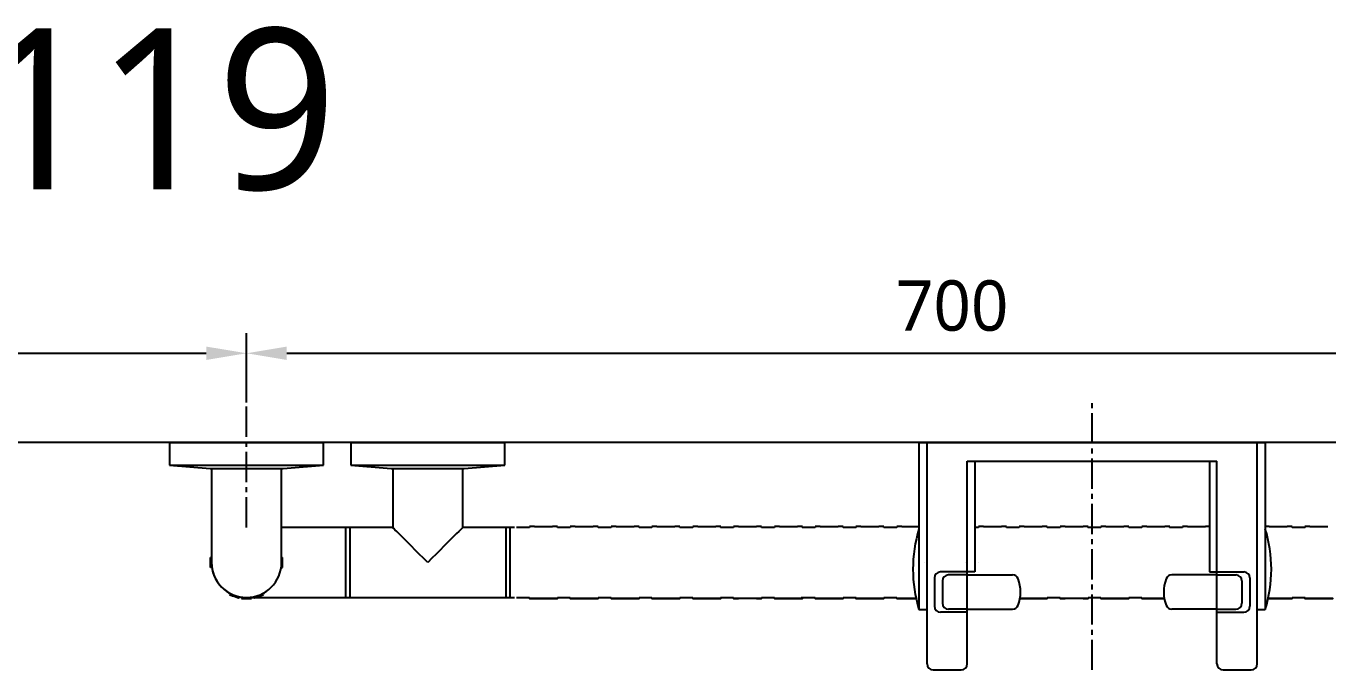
# Model space of a CAD drawing. Extents: x 3814 to 6583, y -1052 to 2311.
# Drawn here: x 4166 to 4813, y 1991 to 2311 of the extents above; entities that cross this region are included whole.
import ezdxf

# ---------------------------------------------------------------- set-up
doc = ezdxf.new("R2010")
doc.units = 0
doc.header["$LTSCALE"] = 20
doc.header["$MEASUREMENT"] = 0
doc.linetypes.add('CENTER2', pattern=[1.125, 0.75, -0.125, 0.125, -0.125])
doc.layers.get('0').update_dxf_attribs({"linetype": 'CONTINUOUS'})
doc.layers.get('DEFPOINTS').update_dxf_attribs({"linetype": 'CONTINUOUS'})
for name, color, linetype in [('1', 1, 'CONTINUOUS'), ('3', 3, 'CONTINUOUS'), ('4', 4, 'CONTINUOUS'), ('6', 6, 'CONTINUOUS')]:
    doc.layers.add(name, color=color, linetype=linetype)
doc.styles.add('GHS', font='iso.shx', dxfattribs={"bigfont": 'whgtxt.shx'})
doc.styles.get("Standard").update_dxf_attribs({"font": 'NanumGothic.ttf'})
doc.dimstyles.get("Standard").update_dxf_attribs({"dimtxt": 2.5, "dimasz": 2, "dimexe": 2, "dimexo": 1, "dimgap": 1.5, "dimtad": 1, "dimdec": 0, "dimlfac": 10, "dimrnd": 0.5, "dimzin": 0, "dimdsep": 46, "dimtxsty": 'Standard', "dimcen": 0, "dimclrt": 2, "dimadec": 0, "dimazin": 0, "dimtfac": 1, "dimtdec": 0, "dimtmove": 0, "dimatfit": 3, "dimfxl": 0, "dimtolj": 1, "dimtzin": 0, "dimarcsym": 0})

# ---------------------------------------------------------------- blocks, each defined once
blk = doc.blocks.new('*D132')
at = {"layer": '3', "color": 3, "lineweight": -2}
for p, q in [((3976, 2104.23), (3976, 2158.5)), ((4276, 2123.99), (4276, 2158.5)), ((3996, 2148.5), (4256, 2148.5))]:
    blk.add_line(p, q, dxfattribs=at)
at = {"layer": '3', "color": 3}
for points in [[(3996, 2151.83), (3996, 2145.17), (3976, 2148.5)], [(4256, 2151.83), (4256, 2145.17), (4276, 2148.5)]]:
    blk.add_solid(points, dxfattribs=at)
at = {"layer": 'DEFPOINTS', "color": 0}
for p in [(4276, 2148.5), (4276, 2123.99), (3976, 2104.23)]:
    blk.add_point(p, dxfattribs=at)
at = {"layer": '3', "color": 2, "insert": (4126, 2172.13), "char_height": 25, "attachment_point": 5}
blk.add_mtext('\\A1;300', dxfattribs=at)
blk = doc.blocks.new('*D133')
at = {"layer": '3', "color": 3, "lineweight": -2}
for p, q in [((4276, 2123.99), (4276, 2158.5)), ((4976.97, 2123.99), (4976.97, 2158.5)), ((4296, 2148.5), (4956.97, 2148.5))]:
    blk.add_line(p, q, dxfattribs=at)
at = {"layer": '3', "color": 3}
for points in [[(4296, 2151.83), (4296, 2145.17), (4276, 2148.5)], [(4956.97, 2151.83), (4956.97, 2145.17), (4976.97, 2148.5)]]:
    blk.add_solid(points, dxfattribs=at)
at = {"layer": 'DEFPOINTS', "color": 0}
for p in [(4976.97, 2148.5), (4276, 2123.99), (4976.97, 2123.99)]:
    blk.add_point(p, dxfattribs=at)
at = {"layer": '3', "color": 2, "insert": (4626.49, 2172.02), "char_height": 25, "attachment_point": 5}
blk.add_mtext('\\A1;700', dxfattribs=at)

msp = doc.modelspace()

# ---------------------------------------------------------------- linework, layer by layer
at = {"color": 5, "linetype": 'Continuous', "lineweight": 25}
for p, q in [((4237.74062, 2104.22805), (4237.74062, 2092.91406)), ((4237.74062, 2104.22805), (4314.25937, 2104.22805)), ((4314.25937, 2092.91406), (4314.25937, 2104.22805)), ((4327.73463, 2104.22805), (4327.73463, 2092.91406)), ((4327.73463, 2104.22805), (4404.25337, 2104.22805)), ((4404.25337, 2092.91406), (4404.25337, 2104.22805)), ((4237.74062, 2092.91406), (4257.86406, 2091.3093)), ((4237.74062, 2092.91406), (4314.25937, 2092.91406)), ((4257.86406, 2091.3093), (4294.13594, 2091.3093)), ((4258.60937, 2091.3093), (4258.60937, 2069.4468)), ((4293.39062, 2069.4468), (4293.39062, 2091.3093)), ((4294.13594, 2091.3093), (4314.25937, 2092.91406)), ((4327.73463, 2092.91406), (4347.85806, 2091.3093)), ((4327.73463, 2092.91406), (4404.25337, 2092.91406)), ((4347.85806, 2091.3093), (4384.12994, 2091.3093)), ((4348.60337, 2091.3093), (4348.60337, 2061.99367)), ((4383.38462, 2061.99367), (4383.38462, 2091.3093)), ((4384.12994, 2091.3093), (4404.25337, 2092.91406)), ((4258.60937, 2069.4468), (4258.60937, 2044.60305)), ((4293.39062, 2044.60305), (4293.39062, 2069.4468)), ((4300.84375, 2061.99367), (4293.39062, 2061.99367)), ((4331.65, 2061.99367), (4300.84375, 2061.99367)), ((4325.25025, 2061.99367), (4323.23173, 2061.99367)), ((4327.23774, 2061.99367), (4325.25025, 2061.99367)), ((4325.25025, 2027.21242), (4325.25025, 2061.99367)), ((4348.60337, 2061.99367), (4327.23774, 2061.99367)), ((4327.23774, 2061.99367), (4327.23774, 2044.60305)), ((4327.23774, 2061.99367), (4327.23774, 2027.21242)), ((4404.75025, 2061.99367), (4383.38462, 2061.99367)), ((4406.73776, 2061.99367), (4404.75025, 2061.99367)), ((4404.75025, 2061.99367), (4404.75025, 2044.60305)), ((4404.75025, 2061.99367), (4404.75025, 2027.21242)), ((4409.15241, 2061.99367), (4406.73776, 2061.99367)), ((4406.73776, 2061.99367), (4406.73776, 2027.21242)), ((4416.54164, 2061.99367), (4410.11945, 2061.99367)), ((4416.51625, 2062.49026), (4416.51625, 2061.989)), ((4419.00062, 2062.5045), (4427.94437, 2062.5045)), ((4436.81413, 2061.99367), (4430.39195, 2061.99367)), ((4430.42875, 2061.989), (4430.42875, 2062.49026)), ((4436.78875, 2062.49026), (4436.78875, 2061.989)), ((4439.27312, 2062.5045), (4448.21687, 2062.5045)), ((4457.08663, 2061.99367), (4450.66444, 2061.99367)), ((4450.70125, 2061.989), (4450.70125, 2062.49026)), ((4457.06125, 2062.49026), (4457.06125, 2061.989)), ((4459.54563, 2062.5045), (4468.48938, 2062.5045)), ((4477.35914, 2061.99367), (4470.93694, 2061.99367)), ((4470.97375, 2061.989), (4470.97375, 2062.49026)), ((4477.33374, 2062.49026), (4477.33374, 2061.989)), ((4479.81813, 2062.5045), (4488.76187, 2062.5045)), ((4497.63164, 2061.99367), (4491.20944, 2061.99367)), ((4491.24625, 2061.989), (4491.24625, 2062.49026)), ((4497.60624, 2062.49026), (4497.60624, 2061.989)), ((4500.09062, 2062.5045), (4509.03437, 2062.5045)), ((4517.90413, 2061.99367), (4511.48194, 2061.99367)), ((4511.51874, 2061.989), (4511.51874, 2062.49026)), ((4517.87875, 2062.49026), (4517.87875, 2061.989)), ((4520.36312, 2062.5045), (4529.30687, 2062.5045)), ((4538.17663, 2061.99367), (4531.75445, 2061.99367)), ((4531.79124, 2061.989), (4531.79124, 2062.49026)), ((4538.15125, 2062.49026), (4538.15125, 2061.989)), ((4540.63562, 2062.5045), (4549.57937, 2062.5045)), ((4558.44913, 2061.99367), (4552.02695, 2061.99367)), ((4552.06375, 2061.989), (4552.06375, 2062.49026)), ((4558.42375, 2062.49026), (4558.42375, 2061.989)), ((4560.90812, 2062.5045), (4569.85188, 2062.5045)), ((4578.72163, 2061.99367), (4572.29945, 2061.99367)), ((4572.33625, 2061.989), (4572.33625, 2062.49026)), ((4578.69625, 2062.49026), (4578.69625, 2061.989)), ((4581.18063, 2062.5045), (4590.12438, 2062.5045)), ((4598.99412, 2061.99367), (4592.57194, 2061.99367)), ((4592.60875, 2061.989), (4592.60875, 2062.49026)), ((4598.96874, 2062.49026), (4598.96874, 2061.989)), ((4601.45311, 2062.5045), (4610, 2062.5045)), ((4639.53913, 2061.99367), (4637.77251, 2061.99367)), ((4639.51375, 2062.49026), (4639.51375, 2061.989)), ((4641.99812, 2062.5045), (4650.94187, 2062.5045)), ((4659.81164, 2061.99367), (4653.38943, 2061.99367)), ((4653.42624, 2061.989), (4653.42624, 2062.49026)), ((4659.78623, 2062.49026), (4659.78623, 2061.989)), ((4662.27064, 2062.5045), (4671.21436, 2062.5045)), ((4680.08413, 2061.99367), (4673.66195, 2061.99367)), ((4673.69873, 2061.989), (4673.69873, 2062.49026)), ((4680.05875, 2062.49026), (4680.05875, 2061.989)), ((4682.54312, 2062.5045), (4691.48688, 2062.5045)), ((4700.35662, 2061.99367), (4693.93444, 2061.99367)), ((4693.97125, 2061.989), (4693.97125, 2062.49026)), ((4700.33124, 2062.49026), (4700.33124, 2061.989)), ((4702.81561, 2062.5045), (4711.75937, 2062.5045)), ((4720.62914, 2061.99367), (4714.20695, 2061.99367)), ((4714.24374, 2061.989), (4714.24374, 2062.49026)), ((4720.60376, 2062.49026), (4720.60376, 2061.989)), ((4723.08813, 2062.5045), (4732.03188, 2062.5045)), ((4740.90163, 2061.99367), (4734.47944, 2061.99367)), ((4734.51626, 2061.989), (4734.51626, 2062.49026)), ((4740.87624, 2062.49026), (4740.87624, 2061.989)), ((4743.36062, 2062.5045), (4752.30437, 2062.5045)), ((4783.90562, 2062.5045), (4792.84938, 2062.5045)), ((4801.71915, 2061.99367), (4795.29694, 2061.99367)), ((4795.33375, 2061.989), (4795.33375, 2062.49026)), ((4801.69374, 2062.49026), (4801.69374, 2061.989)), ((4804.17811, 2062.5045), (4813.12186, 2062.5045)), ((4258.11604, 2047.08616), (4258.11232, 2047.08616)), ((4258.60937, 2047.11232), (4258.11607, 2047.11303)), ((4293.39062, 2047.08865), (4293.88732, 2047.08869)), ((4293.39062, 2047.06253), (4293.89103, 2047.06182)), ((4293.88732, 2047.06182), (4293.88732, 2047.08869)), ((4327.23774, 2044.60305), (4327.23774, 2027.21242)), ((4404.75025, 2044.60305), (4404.75025, 2027.21242)), ((4612.88124, 2044.70275), (4612.88124, 2044.70562)), ((4633.15376, 2044.70275), (4633.15376, 2044.70562)), ((4639.51375, 2044.70562), (4639.51375, 2044.70275)), ((4258.7842, 2042.14332), (4258.10896, 2042.14428)), ((4258.11267, 2042.11741), (4258.11267, 2042.14428)), ((4258.78792, 2042.11746), (4258.11267, 2042.11741)), ((4293.20868, 2042.09404), (4293.88392, 2042.09307)), ((4293.88396, 2042.11993), (4293.88767, 2042.11994)), ((4267.75658, 2029.29031), (4267.52472, 2028.65612)), ((4267.54996, 2028.6469), (4267.54869, 2028.64341)), ((4272.42324, 2027.58422), (4272.19139, 2026.95003)), ((4272.19266, 2026.95351), (4272.21791, 2026.94432)), ((4272.44881, 2027.57886), (4272.21791, 2026.94432)), ((4273.49099, 2027.39437), (4273.49002, 2026.71912)), ((4273.51688, 2026.71909), (4273.51688, 2026.71537)), ((4275.20646, 2027.23054), (4276, 2027.21242)), ((4278.45973, 2027.38726), (4278.45877, 2026.71201)), ((4278.45877, 2026.71572), (4278.48563, 2026.71572)), ((4278.45948, 2027.21242), (4279.65904, 2027.21242)), ((4278.48559, 2027.39097), (4278.48563, 2026.71572)), ((4279.52801, 2027.57405), (4279.75805, 2026.93919)), ((4279.78331, 2026.94835), (4279.78458, 2026.94486)), ((4280.51211, 2027.21242), (4300.84375, 2027.21242)), ((4284.19954, 2029.26677), (4284.42958, 2028.63192)), ((4284.22256, 2029.27911), (4284.45356, 2028.6446)), ((4284.42831, 2028.63541), (4284.45356, 2028.6446)), ((4300.84375, 2027.21242), (4331.65, 2027.21242)), ((4323.23159, 2027.21242), (4325.25025, 2027.21242)), ((4325.25025, 2027.21242), (4327.23774, 2027.21242)), ((4327.23774, 2027.21242), (4404.75025, 2027.21242)), ((4404.75025, 2027.21242), (4406.73776, 2027.21242)), ((4406.73776, 2027.21242), (4409.15527, 2027.21242)), ((4410.13086, 2027.21242), (4416.55305, 2027.21242)), ((4416.51625, 2027.2171), (4416.51625, 2026.71584)), ((4419.00062, 2026.73009), (4427.94437, 2026.73009)), ((4427.94437, 2026.7016), (4419.00062, 2026.7016)), ((4430.40336, 2027.21242), (4436.82555, 2027.21242)), ((4430.42875, 2026.71584), (4430.42875, 2027.2171)), ((4436.78875, 2027.2171), (4436.78875, 2026.71584)), ((4439.27312, 2026.73009), (4448.21687, 2026.73009)), ((4448.21687, 2026.7016), (4439.27312, 2026.7016)), ((4450.67586, 2027.21242), (4457.09805, 2027.21242)), ((4450.70125, 2026.71584), (4450.70125, 2027.2171)), ((4457.06125, 2027.2171), (4457.06125, 2026.71584)), ((4459.54563, 2026.73009), (4468.48938, 2026.73009)), ((4468.48938, 2026.7016), (4459.54563, 2026.7016)), ((4470.94836, 2027.21242), (4477.37055, 2027.21242)), ((4470.97375, 2026.71584), (4470.97375, 2027.2171)), ((4477.33374, 2027.2171), (4477.33374, 2026.71584)), ((4479.81813, 2026.73009), (4488.76187, 2026.73009)), ((4488.76187, 2026.7016), (4479.81813, 2026.7016)), ((4491.22086, 2027.21242), (4497.64306, 2027.21242)), ((4491.24625, 2026.71584), (4491.24625, 2027.2171)), ((4497.60624, 2027.2171), (4497.60624, 2026.71584)), ((4500.09062, 2026.73009), (4509.03437, 2026.73009)), ((4509.03437, 2026.7016), (4500.09062, 2026.7016)), ((4511.49336, 2027.21242), (4517.91554, 2027.21242)), ((4511.51874, 2026.71584), (4511.51874, 2027.2171)), ((4517.87875, 2027.2171), (4517.87875, 2026.71584)), ((4529.30687, 2026.7016), (4520.36312, 2026.7016)), ((4531.76586, 2027.21242), (4538.18805, 2027.21242)), ((4531.79124, 2026.71584), (4531.79124, 2027.2171)), ((4538.15125, 2027.2171), (4538.15125, 2026.71584)), ((4540.63562, 2026.73009), (4549.57937, 2026.73009)), ((4549.57937, 2026.7016), (4540.63562, 2026.7016)), ((4552.03837, 2027.21242), (4558.46055, 2027.21242)), ((4552.06375, 2026.71584), (4552.06375, 2027.2171)), ((4558.42375, 2027.2171), (4558.42375, 2026.71584)), ((4560.90812, 2026.73009), (4569.85188, 2026.73009)), ((4569.85188, 2026.7016), (4560.90812, 2026.7016)), ((4572.31085, 2027.21242), (4578.73305, 2027.21242)), ((4572.33625, 2026.71584), (4572.33625, 2027.2171)), ((4578.69625, 2027.2171), (4578.69625, 2026.71584)), ((4581.18063, 2026.73009), (4590.12438, 2026.73009)), ((4590.12438, 2026.7016), (4581.18063, 2026.7016)), ((4592.58337, 2027.21242), (4599.00555, 2027.21242)), ((4592.60875, 2026.71584), (4592.60875, 2027.2171)), ((4598.96874, 2027.2171), (4598.96874, 2026.71584)), ((4601.45311, 2026.73009), (4608.55979, 2026.73009)), ((4608.566, 2026.7016), (4601.45311, 2026.7016)), ((4662.27064, 2026.73009), (4671.21436, 2026.73009)), ((4671.21436, 2026.7016), (4662.27064, 2026.7016)), ((4673.67335, 2027.21242), (4680.09553, 2027.21242)), ((4673.69873, 2026.71584), (4673.69873, 2027.2171)), ((4680.05875, 2027.2171), (4680.05875, 2026.71584)), ((4691.48688, 2026.7016), (4682.54312, 2026.7016)), ((4693.94587, 2027.21242), (4700.36805, 2027.21242)), ((4693.97125, 2026.71584), (4693.97125, 2027.2171)), ((4700.33124, 2027.2171), (4700.33124, 2026.71584)), ((4702.81561, 2026.73009), (4711.75937, 2026.73009)), ((4711.75937, 2026.7016), (4702.81561, 2026.7016)), ((4714.21836, 2027.21242), (4720.64054, 2027.21242)), ((4714.24374, 2026.71584), (4714.24374, 2027.2171)), ((4720.60376, 2027.2171), (4720.60376, 2026.71584)), ((4723.08813, 2026.73009), (4731.81552, 2026.73009)), ((4731.82052, 2026.7016), (4723.08813, 2026.7016)), ((4783.90562, 2026.73009), (4792.84938, 2026.73009)), ((4792.84938, 2026.7016), (4783.90562, 2026.7016)), ((4795.30837, 2027.21242), (4801.73055, 2027.21242)), ((4795.33375, 2026.71584), (4795.33375, 2027.2171)), ((4801.69374, 2027.2171), (4801.69374, 2026.71584)), ((4804.17811, 2026.73009), (4813.12186, 2026.73009)), ((4813.12186, 2026.7016), (4804.17811, 2026.7016))]:
    msp.add_line(p, q, dxfattribs=at)
at = {"color": 5}
msp.add_line((4331.65, 2027.21242), (4379.11579, 2027.21242), dxfattribs=at)
at = {"color": 5, "linetype": 'Continuous', "lineweight": 25, "flags": 128}
for points in [[(4365.994, 2044.60305), (4363.89779, 2046.69926), (4361.83216, 2048.7649), (4359.82719, 2050.76985), (4357.91217, 2052.68488), (4356.115, 2054.48205), (4354.46187, 2056.13517), (4352.97693, 2057.62012), (4351.6818, 2058.91525), (4350.59536, 2060.00168), (4349.73348, 2060.86357), (4349.10871, 2061.48833), (4348.73018, 2061.86688), (4348.60337, 2061.99367)], [(4383.38462, 2061.99367), (4383.25782, 2061.86688), (4382.87928, 2061.48833), (4382.25452, 2060.86357), (4381.39263, 2060.00168), (4380.30621, 2058.91525), (4379.01107, 2057.62012), (4377.52612, 2056.13517), (4375.873, 2054.48205), (4374.07582, 2052.68488), (4372.1608, 2050.76985), (4370.15585, 2048.7649), (4368.09021, 2046.69926), (4365.994, 2044.60305)], [(4258.10896, 2042.14428), (4258.10923, 2042.33339), (4258.11, 2042.87194), (4258.11116, 2043.67793), (4258.11252, 2044.62866), (4258.11387, 2045.57938), (4258.11503, 2046.38537), (4258.1158, 2046.92392), (4258.11607, 2047.11303)], [(4258.1125, 2044.61522), (4258.11243, 2045.55252), (4258.11237, 2046.35851), (4258.11233, 2046.89705), (4258.11232, 2047.08616)], [(4293.88392, 2042.09307), (4293.88419, 2042.28218), (4293.88496, 2042.82073), (4293.88612, 2043.62672), (4293.88748, 2044.57744), (4293.88884, 2045.52817), (4293.88999, 2046.33416), (4293.89076, 2046.8727), (4293.89103, 2047.06182)], [(4293.88767, 2042.11994), (4293.88766, 2042.30905), (4293.88762, 2042.84759), (4293.88757, 2043.65358), (4293.8875, 2044.59088)], [(4267.52472, 2028.65612), (4267.70234, 2028.59119), (4268.20814, 2028.40627), (4268.96513, 2028.12952), (4269.85805, 2027.80307), (4270.75098, 2027.47663), (4271.50797, 2027.19988), (4272.01377, 2027.01496), (4272.19139, 2026.95003)], [(4267.54869, 2028.64341), (4267.7264, 2028.57874), (4268.23248, 2028.39458), (4268.98988, 2028.11897), (4269.87067, 2027.79846)], [(4273.49002, 2026.71912), (4273.67913, 2026.71885), (4274.21768, 2026.71808), (4275.02366, 2026.71693), (4275.97439, 2026.71557), (4276.92512, 2026.71421), (4277.73111, 2026.71305), (4278.26965, 2026.71228), (4278.45877, 2026.71201)], [(4273.51688, 2026.71537), (4273.70599, 2026.71539), (4274.24454, 2026.71543), (4275.05053, 2026.71548), (4275.98782, 2026.71555)], [(4279.75805, 2026.93919), (4279.93585, 2027.00362), (4280.44218, 2027.18709), (4281.19996, 2027.46167), (4282.09381, 2027.78556), (4282.98767, 2028.10945), (4283.74545, 2028.38403), (4284.25178, 2028.56749), (4284.42958, 2028.63192)], [(4279.78458, 2026.94486), (4279.96228, 2027.00955), (4280.46833, 2027.19378), (4281.2257, 2027.4695), (4282.10645, 2027.79013)], [(4419.00062, 2026.7016), (4418.04989, 2026.70268), (4417.24391, 2026.70577), (4416.70536, 2026.71039), (4416.51625, 2026.71584), (4416.70536, 2026.7213), (4417.24391, 2026.72592), (4418.04989, 2026.72901), (4419.00062, 2026.73009)], [(4427.94437, 2026.73009), (4428.8951, 2026.72901), (4429.70109, 2026.72592), (4430.23963, 2026.7213), (4430.42875, 2026.71584), (4430.23963, 2026.71039), (4429.70109, 2026.70577), (4428.8951, 2026.70268), (4427.94437, 2026.7016)], [(4439.27312, 2026.7016), (4438.3224, 2026.70268), (4437.5164, 2026.70577), (4436.97786, 2026.71039), (4436.78875, 2026.71584), (4436.97786, 2026.7213), (4437.5164, 2026.72592), (4438.3224, 2026.72901), (4439.27312, 2026.73009)], [(4448.21687, 2026.73009), (4449.1676, 2026.72901), (4449.97359, 2026.72592), (4450.51214, 2026.7213), (4450.70125, 2026.71584), (4450.51214, 2026.71039), (4449.97359, 2026.70577), (4449.1676, 2026.70268), (4448.21687, 2026.7016)], [(4459.54563, 2026.7016), (4458.59489, 2026.70268), (4457.7889, 2026.70577), (4457.25037, 2026.71039), (4457.06125, 2026.71584), (4457.25037, 2026.7213), (4457.7889, 2026.72592), (4458.59489, 2026.72901), (4459.54563, 2026.73009)], [(4468.48938, 2026.73009), (4469.4401, 2026.72901), (4470.24608, 2026.72592), (4470.78464, 2026.7213), (4470.97375, 2026.71584), (4470.78464, 2026.71039), (4470.24608, 2026.70577), (4469.4401, 2026.70268), (4468.48938, 2026.7016)], [(4479.81813, 2026.7016), (4478.86739, 2026.70268), (4478.06141, 2026.70577), (4477.52285, 2026.71039), (4477.33374, 2026.71584), (4477.52285, 2026.7213), (4478.06141, 2026.72592), (4478.86739, 2026.72901), (4479.81813, 2026.73009)], [(4488.76187, 2026.73009), (4489.7126, 2026.72901), (4490.51859, 2026.72592), (4491.05714, 2026.7213), (4491.24625, 2026.71584), (4491.05714, 2026.71039), (4490.51859, 2026.70577), (4489.7126, 2026.70268), (4488.76187, 2026.7016)], [(4500.09062, 2026.7016), (4499.1399, 2026.70268), (4498.33391, 2026.70577), (4497.79536, 2026.71039), (4497.60624, 2026.71584), (4497.79536, 2026.7213), (4498.33391, 2026.72592), (4499.1399, 2026.72901), (4500.09062, 2026.73009)], [(4509.03437, 2026.73009), (4509.9851, 2026.72901), (4510.79109, 2026.72592), (4511.32963, 2026.7213), (4511.51874, 2026.71584), (4511.32963, 2026.71039), (4510.79109, 2026.70577), (4509.9851, 2026.70268), (4509.03437, 2026.7016)], [(4520.36312, 2026.7016), (4519.4124, 2026.70268), (4518.6064, 2026.70577), (4518.06786, 2026.71039), (4517.87875, 2026.71584), (4518.06786, 2026.7213), (4518.6064, 2026.72592), (4519.4124, 2026.72901), (4520.36312, 2026.73009)], [(4529.30687, 2026.73009), (4530.25761, 2026.72901), (4531.06359, 2026.72592), (4531.60213, 2026.7213), (4531.79124, 2026.71584), (4531.60213, 2026.71039), (4531.06359, 2026.70577), (4530.25761, 2026.70268), (4529.30687, 2026.7016)], [(4540.63562, 2026.7016), (4539.68489, 2026.70268), (4538.8789, 2026.70577), (4538.34036, 2026.71039), (4538.15125, 2026.71584), (4538.34036, 2026.7213), (4538.8789, 2026.72592), (4539.68489, 2026.72901), (4540.63562, 2026.73009)], [(4549.57937, 2026.73009), (4550.53011, 2026.72901), (4551.3361, 2026.72592), (4551.87463, 2026.7213), (4552.06375, 2026.71584), (4551.87463, 2026.71039), (4551.3361, 2026.70577), (4550.53011, 2026.70268), (4549.57937, 2026.7016)], [(4560.90812, 2026.7016), (4559.95739, 2026.70268), (4559.1514, 2026.70577), (4558.61286, 2026.71039), (4558.42375, 2026.71584), (4558.61286, 2026.7213), (4559.1514, 2026.72592), (4559.95739, 2026.72901), (4560.90812, 2026.73009)], [(4569.85188, 2026.73009), (4570.8026, 2026.72901), (4571.6086, 2026.72592), (4572.14714, 2026.7213), (4572.33625, 2026.71584), (4572.14714, 2026.71039), (4571.6086, 2026.70577), (4570.8026, 2026.70268), (4569.85188, 2026.7016)], [(4581.18063, 2026.7016), (4580.22989, 2026.70268), (4579.42391, 2026.70577), (4578.88535, 2026.71039), (4578.69625, 2026.71584), (4578.88535, 2026.7213), (4579.42391, 2026.72592), (4580.22989, 2026.72901), (4581.18063, 2026.73009)], [(4590.12438, 2026.73009), (4591.07511, 2026.72901), (4591.88109, 2026.72592), (4592.41962, 2026.7213), (4592.60875, 2026.71584), (4592.41962, 2026.71039), (4591.88109, 2026.70577), (4591.07511, 2026.70268), (4590.12438, 2026.7016)], [(4601.45311, 2026.7016), (4600.50238, 2026.70268), (4599.69641, 2026.70577), (4599.15787, 2026.71039), (4598.96874, 2026.71584), (4599.15787, 2026.7213), (4599.69641, 2026.72592), (4600.50238, 2026.72901), (4601.45311, 2026.73009)], [(4662.27064, 2026.7016), (4661.3199, 2026.70268), (4660.5139, 2026.70577), (4660.18071, 2026.70863)], [(4660.18325, 2026.72308), (4660.5139, 2026.72592), (4661.3199, 2026.72901), (4662.27064, 2026.73009)], [(4671.21436, 2026.73009), (4672.16509, 2026.72901), (4672.9711, 2026.72592), (4673.50963, 2026.7213), (4673.69873, 2026.71584), (4673.50963, 2026.71039), (4672.9711, 2026.70577), (4672.16509, 2026.70268), (4671.21436, 2026.7016)], [(4682.54312, 2026.7016), (4681.59239, 2026.70268), (4680.78642, 2026.70577), (4680.24785, 2026.71039), (4680.05875, 2026.71584), (4680.24785, 2026.7213), (4680.78642, 2026.72592), (4681.59239, 2026.72901), (4682.54312, 2026.73009)], [(4691.48688, 2026.73009), (4692.43761, 2026.72901), (4693.24358, 2026.72592), (4693.78212, 2026.7213), (4693.97125, 2026.71584), (4693.78212, 2026.71039), (4693.24358, 2026.70577), (4692.43761, 2026.70268), (4691.48688, 2026.7016)], [(4702.81561, 2026.7016), (4701.86491, 2026.70268), (4701.05891, 2026.70577), (4700.52037, 2026.71039), (4700.33124, 2026.71584), (4700.52037, 2026.7213), (4701.05891, 2026.72592), (4701.86491, 2026.72901), (4702.81561, 2026.73009)], [(4711.75937, 2026.73009), (4712.7101, 2026.72901), (4713.5161, 2026.72592), (4714.05464, 2026.7213), (4714.24374, 2026.71584), (4714.05464, 2026.71039), (4713.5161, 2026.70577), (4712.7101, 2026.70268), (4711.75937, 2026.7016)], [(4723.08813, 2026.7016), (4722.13739, 2026.70268), (4721.33139, 2026.70577), (4720.79286, 2026.71039), (4720.60376, 2026.71584), (4720.79286, 2026.7213), (4721.33139, 2026.72592), (4722.13739, 2026.72901), (4723.08813, 2026.73009)], [(4783.90562, 2026.7016), (4783.43411, 2026.70214)], [(4783.44009, 2026.72956), (4783.90562, 2026.73009)], [(4792.84938, 2026.73009), (4793.80011, 2026.72901), (4794.60608, 2026.72592), (4795.14465, 2026.7213), (4795.33375, 2026.71584), (4795.14465, 2026.71039), (4794.60608, 2026.70577), (4793.80011, 2026.70268), (4792.84938, 2026.7016)], [(4804.17811, 2026.7016), (4803.2274, 2026.70268), (4802.4214, 2026.70577), (4801.88287, 2026.71039), (4801.69374, 2026.71584), (4801.88287, 2026.7213), (4802.4214, 2026.72592), (4803.2274, 2026.72901), (4804.17811, 2026.73009)], [(4813.12186, 2026.73009), (4814.0726, 2026.72901), (4814.8786, 2026.72592), (4815.41714, 2026.7213), (4815.60624, 2026.71584), (4815.41714, 2026.71039), (4814.8786, 2026.70577), (4814.0726, 2026.70268), (4813.12186, 2026.7016)]]:
    msp.add_lwpolyline(points, dxfattribs=at)
at = {"color": 5, "linetype": 'Continuous', "lineweight": 25}
for centre, radius, start, end in [((4418.37957, 1954.17136), 108.33492, 89.67154064, 90.98551699), ((4428.56542, 1954.17183), 108.33445, 89.01448013, 90.32846225), ((4438.65207, 1954.17259), 108.33369, 89.67153317, 90.98552446), ((4448.83792, 1954.17114), 108.33514, 89.01448335, 90.32846099), ((4458.92457, 1954.17221), 108.33407, 89.67153547, 90.98552215), ((4469.11042, 1954.17051), 108.33577, 89.01448817, 90.3284542), ((4479.19708, 1954.17007), 108.33621, 89.67154255, 90.98551116), ((4489.38292, 1954.17007), 108.33621, 89.01448884, 90.32845745), ((4499.46957, 1954.17051), 108.33577, 89.6715458, 90.98551183), ((4509.65542, 1954.17221), 108.33407, 89.01447785, 90.32846453), ((4519.74207, 1954.17146), 108.33482, 89.67154004, 90.98551759), ((4529.92792, 1954.17221), 108.33407, 89.01447785, 90.32846453), ((4540.01457, 1954.17221), 108.33407, 89.67153547, 90.98552215), ((4550.20043, 1954.17221), 108.33407, 89.01447785, 90.32846453), ((4560.28707, 1954.17221), 108.33407, 89.67153547, 90.98552215), ((4570.47293, 1954.17146), 108.33482, 89.01448241, 90.32845996), ((4580.55956, 1954.17372), 108.33256, 89.6715263, 90.98553132), ((4590.74542, 1954.16975), 108.33653, 89.01449278, 90.32844959), ((4600.83208, 1954.16975), 108.33653, 89.67155041, 90.98550722), ((4641.37706, 1954.17277), 108.33351, 89.67153206, 90.98552556), ((4651.56293, 1954.17277), 108.33351, 89.01447444, 90.32846794), ((4661.64959, 1954.16738), 108.33891, 89.67155304, 90.98549675), ((4671.83543, 1954.17467), 108.33161, 89.01446292, 90.32847946), ((4681.92207, 1954.17277), 108.33351, 89.67153206, 90.98552556), ((4692.10792, 1954.16975), 108.33653, 89.01449278, 90.32844959), ((4702.19458, 1954.16824), 108.33804, 89.67155953, 90.98549809), ((4712.38043, 1954.17467), 108.33161, 89.01446292, 90.32847946), ((4722.46706, 1954.17467), 108.33161, 89.67152054, 90.98553708), ((4732.65291, 1954.16824), 108.33804, 89.01450191, 90.32844047), ((4742.73958, 1954.16975), 108.33653, 89.67155041, 90.98550722), ((4752.92543, 1954.17277), 108.33351, 89.31134793, 90.32846794), ((4783.28457, 1954.17277), 108.33351, 89.67153206, 90.67940234), ((4793.47043, 1954.17277), 108.33351, 89.01447444, 90.32846794), ((4803.55708, 1954.16824), 108.33804, 89.67155953, 90.98549809), ((4276, 2044.60305), 17.39062, 180, 267.38468784), ((4276, 2044.60305), 17.39062, 180, 270), ((4276, 2044.60305), 17.39063, 270, 0)]:
    msp.add_arc(centre, radius, start, end, dxfattribs=at)
msp.add_open_spline([(4754.2579, 2061.93578), (4754.25958, 2061.93595), (4754.26126, 2061.93611), (4754.26294, 2061.93627)], degree=3, dxfattribs=at)
msp.add_open_spline([(4551.46897, 2027.29454), (4551.54201, 2027.28662), (4551.80951, 2027.25758), (4552.03668, 2027.21954), (4552.03785, 2027.2169), (4552.03837, 2027.21574)], degree=3, knots=[0, 0, 0, 0, 0.173989388, 0.63724391, 1, 1, 1, 1], dxfattribs=at)
at = {"layer": '1', "linetype": 'CENTER2'}
for p, q in [((4276, 2061.99367), (4276, 2123.98671)), ((4696, 1991.22805), (4696, 2124.5))]:
    msp.add_line(p, q, dxfattribs=at)
at = {"layer": '4', "color": 4}
for p, q in [((4610, 2104.22805), (4782, 2104.22805)), ((4610, 2104.22805), (4610, 2021.22805)), ((4614, 1994.22805), (4614, 2104.22805)), ((4778, 1994.22805), (4778, 2104.22805)), ((4782, 2104.22805), (4782, 2021.22805)), ((4634, 2094.92236), (4758, 2094.92236)), ((4634, 1994.22805), (4634, 2094.92236)), ((4637.77251, 2094.92236), (4637.77251, 2039.92236)), ((4754.22748, 2094.92236), (4754.22748, 2039.92236)), ((4758, 1994.22805), (4758, 2094.92236)), ((4617.6252, 2036.92236), (4617.6252, 2022.92236)), ((4634, 2039.92236), (4620.6252, 2039.92236)), ((4634, 2038.42236), (4624.6252, 2038.42236)), ((4637.77251, 2039.92236), (4634, 2039.92236)), ((4634, 2038.42236), (4656.45493, 2038.42236)), ((4758, 2038.42236), (4735.54507, 2038.42236)), ((4754.22748, 2039.92236), (4758, 2039.92236)), ((4758, 2039.92236), (4771.3748, 2039.92236)), ((4758, 2038.42236), (4767.3748, 2038.42236)), ((4774.3748, 2036.92236), (4774.3748, 2022.92236)), ((4621.6252, 2035.42236), (4621.6252, 2024.42236)), ((4770.3748, 2035.42236), (4770.3748, 2024.42236)), ((4610, 2021.22805), (4614, 2021.22805)), ((4634, 2019.92236), (4620.6252, 2019.92236)), ((4634, 2021.42236), (4624.6252, 2021.42236)), ((4634, 2021.42236), (4656.45493, 2021.42236)), ((4758, 2021.42236), (4735.54507, 2021.42236)), ((4758, 2021.42236), (4767.3748, 2021.42236)), ((4758, 2019.92236), (4771.3748, 2019.92236)), ((4778, 2021.22805), (4782, 2021.22805)), ((4617, 1991.22805), (4631, 1991.22805)), ((4761, 1991.22805), (4775, 1991.22805))]:
    msp.add_line(p, q, dxfattribs=at)
for centre, radius, start, end in [((4675.17655, 2041.22805), 68.17612, 162.94090658, 197.05909342), ((4716.82345, 2041.22805), 68.17612, 342.94090658, 17.05909342), ((4620.6252, 2036.92236), 3, 90, 180), ((4624.6252, 2035.42236), 3, 90, 180), ((4656.45493, 2035.42236), 3, 20.74302765, 90), ((4735.54507, 2035.42236), 3, 90, 159.25697235), ((4767.3748, 2035.42236), 3, 0, 90), ((4771.3748, 2036.92236), 3, 0, 90), ((4641.93259, 2029.92236), 18.52895, 339.25697235, 20.74302765), ((4750.0674, 2029.92236), 18.52895, 159.25697235, 200.74302765), ((4624.6252, 2024.42236), 3, 180, 270), ((4767.3748, 2024.42236), 3, 270, 0), ((4620.6252, 2022.92236), 3, 180, 270), ((4656.45493, 2024.42236), 3, 270, 339.25697235), ((4735.54507, 2024.42236), 3, 200.74302765, 270), ((4771.3748, 2022.92236), 3, 270, 0), ((4617, 1994.22805), 3, 180, 270), ((4631, 1994.22805), 3, 270, 0), ((4761, 1994.22805), 3, 180, 270), ((4775, 1994.22805), 3, 270, 0)]:
    msp.add_arc(centre, radius, start, end, dxfattribs=at)
at = {"layer": '6'}
msp.add_line((5976, 2104.22805), (3976, 2104.22805), dxfattribs=at)

# ---------------------------------------------------------------- texts
at = {"insert": (3976.85832, 2309.89171), "char_height": 80, "width": 820.5361204, "attachment_point": 1, "style": 'GHS'}
msp.add_mtext('{\\fNanumGothic|b0|i0|c0|p50;CC-119}', dxfattribs=at)

# ---------------------------------------------------------------- dimensions: what is measured, and where the dimension line sits
at = {"layer": '3'}
dim = msp.add_linear_dim(base=(4276, 2148.5), p1=(3976, 2104.22805), p2=(4276, 2123.98671), dimstyle='Standard', override={"dimtxt": 25, "dimasz": 20, "dimexe": 10, "dimexo": 0, "dimgap": 10, "dimtih": 1, "dimtoh": 1, "dimdec": 4, "dimlfac": 1, "dimzin": 8, "dimclrd": 3, "dimclre": 3, "dimtdec": 4, "dimarcsym": 1}, dxfattribs=at)
dim.commit()
dim.dimension.update_dxf_attribs({"geometry": '*D132', "text_midpoint": (4126, 2172.12661)})
dim = msp.add_linear_dim(base=(4976.97039, 2148.5), p1=(4276, 2123.98671), p2=(4976.97039, 2123.98671), text='700', dimstyle='Standard', override={"dimtxt": 25, "dimasz": 20, "dimexe": 10, "dimexo": 0, "dimgap": 10, "dimtih": 1, "dimtoh": 1, "dimdec": 4, "dimlfac": 1, "dimzin": 8, "dimclrd": 3, "dimclre": 3, "dimtdec": 4, "dimarcsym": 1}, dxfattribs=at)
dim.commit()
dim.dimension.update_dxf_attribs({"geometry": '*D133', "text_midpoint": (4626.4852, 2172.01931)})

doc.saveas('drawing.dxf')
